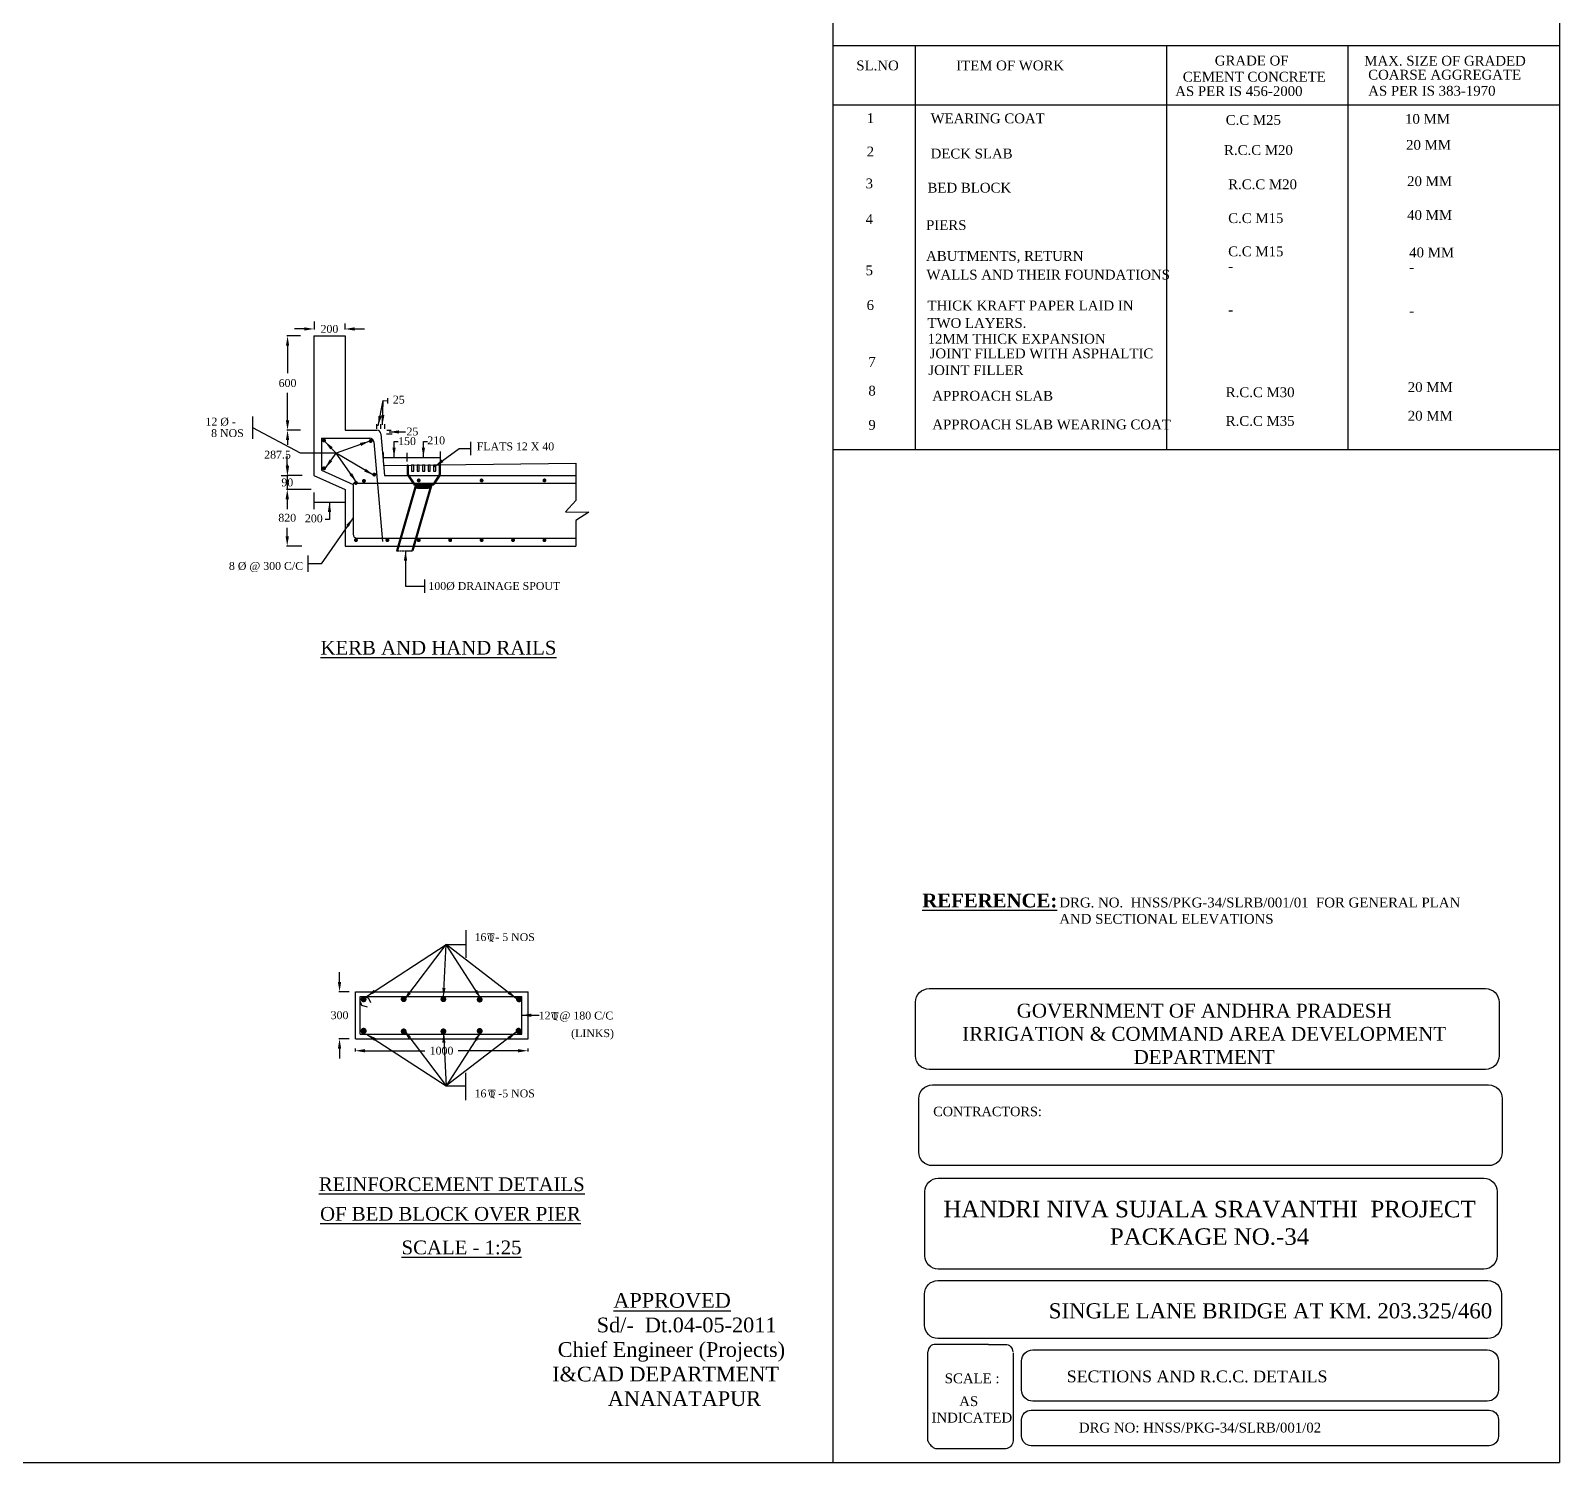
# Model space of a CAD drawing. Header units: millimetres. Extents: x 455 to 1347, y 855 to 1915.
# Drawn here: x 955.6 to 1344.9, y 854.6 to 1219.1 of the extents above; entities that cross this region are included whole.
import ezdxf

# ---------------------------------------------------------------- set-up
doc = ezdxf.new("R2010")
doc.units = ezdxf.units.MM
doc.linetypes.add('DASHED', pattern=[0.75, 0.5, -0.25])
doc.layers.add('SHEET', color=3, linetype='Continuous')
doc.styles.add('ROMANS', font='romans')
doc.styles.get("Standard").update_dxf_attribs({"font": 'times.ttf'})
doc.dimstyles.get("Standard").update_dxf_attribs({"dimtxt": 2, "dimasz": 2.5, "dimexe": 0.18, "dimexo": 0.18, "dimgap": 1.5, "dimtad": 0, "dimtih": 1, "dimtoh": 1, "dimdec": 0, "dimlfac": 100, "dimzin": 0, "dimdsep": 46, "dimtxsty": 'ROMANS', "dimcen": 0.09, "dimadec": 0, "dimazin": 0, "dimtfac": 1, "dimtdec": 0, "dimtofl": 0, "dimtmove": 1, "dimatfit": 1, "dimfxl": 1, "dimtolj": 1, "dimtzin": 0, "dimarcsym": 0})

# ---------------------------------------------------------------- blocks, each defined once
blk = doc.blocks.new('*D64')
at = {"color": 0, "lineweight": -2, "transparency": 16777216}
for p, q in [((1020.99, 1108.35), (1020.99, 1110.85)), ((1019.42, 1105.85), (1021.17, 1105.85)), ((1020.99, 1105.85), (1020.99, 1102.25)), ((1027.06, 1102.25), (1020.81, 1102.25)), ((1020.99, 1099.75), (1020.99, 1097.25))]:
    blk.add_line(p, q, dxfattribs=at)
at = {"color": 0, "transparency": 16777216}
for points in [[(1020.58, 1108.35), (1021.41, 1108.35), (1020.99, 1105.85)], [(1020.58, 1099.75), (1021.41, 1099.75), (1020.99, 1102.25)]]:
    blk.add_solid(points, dxfattribs=at)
at = {"layer": 'Defpoints', "color": 0, "transparency": 16777216}
for p in [(1019.24, 1105.85), (1020.99, 1102.25), (1027.24, 1102.25)]:
    blk.add_point(p, dxfattribs=at)
at = {"color": 0, "transparency": 16777216, "insert": (1020.99, 1104.05), "char_height": 2, "attachment_point": 5}
blk.add_mtext('\\A1;90', dxfattribs=at)
blk = doc.blocks.new('*D65')
at = {"color": 0, "lineweight": -2, "transparency": 16777216}
for p, q in [((1024.7, 1102.25), (1020.79, 1102.25)), ((1020.97, 1099.75), (1020.97, 1097.56)), ((1020.97, 1090.35), (1020.97, 1092.53)), ((1024.7, 1087.85), (1020.79, 1087.85))]:
    blk.add_line(p, q, dxfattribs=at)
at = {"color": 0, "transparency": 16777216}
for points in [[(1020.55, 1099.75), (1021.39, 1099.75), (1020.97, 1102.25)], [(1020.55, 1090.35), (1021.39, 1090.35), (1020.97, 1087.85)]]:
    blk.add_solid(points, dxfattribs=at)
at = {"layer": 'Defpoints', "color": 0, "transparency": 16777216}
for p in [(1024.88, 1102.25), (1020.97, 1087.85), (1024.88, 1087.85)]:
    blk.add_point(p, dxfattribs=at)
at = {"color": 0, "transparency": 16777216, "insert": (1020.97, 1095.05), "char_height": 2, "attachment_point": 5}
blk.add_mtext('\\A1;820', dxfattribs=at)
blk = doc.blocks.new('*D68')
at = {"color": 0, "lineweight": -2, "transparency": 16777216}
for p, q in [((1027.79, 1145), (1027.79, 1142.95)), ((1035.64, 1144.49), (1035.64, 1142.95)), ((1025.29, 1143.13), (1022.79, 1143.13)), ((1038.14, 1143.13), (1040.64, 1143.13))]:
    blk.add_line(p, q, dxfattribs=at)
at = {"color": 0, "transparency": 16777216}
for points in [[(1025.29, 1143.55), (1025.29, 1142.71), (1027.79, 1143.13)], [(1038.14, 1143.55), (1038.14, 1142.71), (1035.64, 1143.13)]]:
    blk.add_solid(points, dxfattribs=at)
at = {"layer": 'Defpoints', "color": 0, "transparency": 16777216}
for p in [(1027.79, 1145.18), (1035.64, 1144.67), (1035.64, 1143.13)]:
    blk.add_point(p, dxfattribs=at)
at = {"color": 0, "transparency": 16777216, "insert": (1031.72, 1143.13), "char_height": 2, "attachment_point": 5}
blk.add_mtext('\\A1;200', dxfattribs=at)
blk = doc.blocks.new('*D69')
at = {"color": 0, "lineweight": -2, "transparency": 16777216}
for p, q in [((1024.37, 1141.35), (1020.87, 1141.35)), ((1021.05, 1138.85), (1021.05, 1131.86)), ((1021.05, 1119.85), (1021.05, 1126.83)), ((1024.37, 1117.35), (1020.87, 1117.35))]:
    blk.add_line(p, q, dxfattribs=at)
at = {"color": 0, "transparency": 16777216}
for points in [[(1020.64, 1138.85), (1021.47, 1138.85), (1021.05, 1141.35)], [(1020.64, 1119.85), (1021.47, 1119.85), (1021.05, 1117.35)]]:
    blk.add_solid(points, dxfattribs=at)
at = {"layer": 'Defpoints', "color": 0, "transparency": 16777216}
for p in [(1021.05, 1141.35), (1024.55, 1141.35), (1024.55, 1117.35)]:
    blk.add_point(p, dxfattribs=at)
at = {"color": 0, "transparency": 16777216, "insert": (1021.05, 1129.35), "char_height": 2, "attachment_point": 5}
blk.add_mtext('\\A1;600', dxfattribs=at)
blk = doc.blocks.new('*D70')
at = {"color": 0, "lineweight": -2, "transparency": 16777216}
for p, q in [((1024.37, 1117.35), (1020.87, 1117.35)), ((1021.05, 1114.85), (1021.05, 1113.62)), ((1024.74, 1105.85), (1020.87, 1105.85)), ((1021.05, 1108.35), (1021.05, 1108.58))]:
    blk.add_line(p, q, dxfattribs=at)
at = {"color": 0, "transparency": 16777216}
for points in [[(1020.64, 1114.85), (1021.47, 1114.85), (1021.05, 1117.35)], [(1020.64, 1108.35), (1021.47, 1108.35), (1021.05, 1105.85)]]:
    blk.add_solid(points, dxfattribs=at)
at = {"layer": 'Defpoints', "color": 0, "transparency": 16777216}
for p in [(1024.55, 1117.35), (1021.05, 1105.85), (1024.92, 1105.85)]:
    blk.add_point(p, dxfattribs=at)
at = {"color": 0, "transparency": 16777216, "insert": (1018.5, 1111.1), "char_height": 2, "attachment_point": 5}
blk.add_mtext('\\A1;287.5', dxfattribs=at)
blk = doc.blocks.new('*D73')
at = {"color": 0, "lineweight": -2, "transparency": 16777216}
for p, q in [((1038.29, 959.93), (1038.29, 959.19)), ((1040.79, 959.37), (1056.03, 959.37)), ((1079.73, 959.37), (1064.49, 959.37)), ((1082.23, 959.93), (1082.23, 959.19))]:
    blk.add_line(p, q, dxfattribs=at)
at = {"color": 0, "transparency": 16777216}
for points in [[(1040.79, 959.79), (1040.79, 958.95), (1038.29, 959.37)], [(1079.73, 959.79), (1079.73, 958.95), (1082.23, 959.37)]]:
    blk.add_solid(points, dxfattribs=at)
at = {"layer": 'Defpoints', "color": 0, "transparency": 16777216}
for p in [(1038.29, 960.11), (1038.29, 959.37), (1082.23, 960.11)]:
    blk.add_point(p, dxfattribs=at)
at = {"color": 0, "transparency": 16777216, "insert": (1060.26, 959.37), "char_height": 2, "attachment_point": 5}
blk.add_mtext('\\A1;1000', dxfattribs=at)
blk = doc.blocks.new('*D74')
at = {"color": 0, "lineweight": -2, "transparency": 16777216}
for p, q in [((1034.29, 976.9), (1034.29, 979.4)), ((1036.73, 974.4), (1034.11, 974.4)), ((1036.73, 962.4), (1034.11, 962.4)), ((1034.29, 959.9), (1034.29, 957.4))]:
    blk.add_line(p, q, dxfattribs=at)
at = {"color": 0, "transparency": 16777216}
for points in [[(1033.87, 976.9), (1034.71, 976.9), (1034.29, 974.4)], [(1033.87, 959.9), (1034.71, 959.9), (1034.29, 962.4)]]:
    blk.add_solid(points, dxfattribs=at)
at = {"layer": 'Defpoints', "color": 0, "transparency": 16777216}
for p in [(1034.29, 974.4), (1036.91, 974.4), (1036.91, 962.4)]:
    blk.add_point(p, dxfattribs=at)
at = {"color": 0, "transparency": 16777216, "insert": (1034.29, 968.4), "char_height": 2, "attachment_point": 5}
blk.add_mtext('\\A1;300', dxfattribs=at)

msp = doc.modelspace()

# ---------------------------------------------------------------- hatches: boundary and pattern name
h = msp.add_hatch()
h.set_pattern_fill('LINE', color=256, scale=0.05, angle=45, style=0)
h.set_pattern_definition([(45, (1010.71965, 1103.94533), (-0.1122532, 0.1122532), [])])
h.paths.add_polyline_path([(1054.49719, 1103.70956), (1054.18048, 1102.61284), (1056.83495, 1102.61284), (1057.1427, 1103.67852)])

# ---------------------------------------------------------------- linework, layer by layer
for p, q in [((1344.88122, 1444.55897), (1344.88122, 854.55897)), ((1159.88122, 1293.07214), (1159.88122, 854.55897)), ((1159.88122, 1215.28484), (1344.88122, 1215.28484)), ((1180.86132, 1215.28484), (1180.86132, 1112.44251)), ((1244.83935, 1215.28484), (1244.83935, 1112.44251)), ((1291.04074, 1215.28484), (1291.04074, 1112.44251)), ((1159.88122, 1200.15865), (1344.88122, 1200.15865)), ((1027.73769, 1141.34702), (1027.73769, 1105.84702)), ((1027.73769, 1141.34702), (1035.73769, 1141.34702)), ((1035.73769, 1141.34702), (1035.73769, 1117.34702)), ((1046.60944, 1124.16054), (1046.60944, 1125.55158)), ((1012.24325, 1115.13017), (1012.24325, 1120.82068)), ((1024.31991, 1111.52395), (1012.24325, 1117.97542)), ((1035.73769, 1117.34702), (1043.82087, 1117.34702)), ((1043.73769, 1118.89655), (1043.73769, 1117.68011)), ((1043.73769, 1118.89655), (1043.73769, 1117.68011)), ((1044.73769, 1118.89655), (1044.73769, 1117.68011)), ((1044.73769, 1118.89655), (1044.73769, 1117.68011)), ((1045.73769, 1118.89655), (1045.73769, 1117.68011)), ((1045.73769, 1118.89655), (1045.73769, 1117.68011)), ((1046.33089, 1117.34702), (1047.44509, 1117.34702)), ((1029.73769, 1115.34702), (1035.73769, 1115.34702)), ((1029.73769, 1115.34702), (1029.73769, 1107.14019)), ((1035.73769, 1115.34702), (1041.98724, 1115.34702)), ((1042.98348, 1114.43365), (1045.19101, 1089.04702)), ((1044.81712, 1116.43365), (1045.73769, 1105.84702)), ((1046.24252, 1116.43365), (1047.66793, 1116.43365)), ((1067.71515, 1110.9954), (1067.71515, 1114.35584)), ((1033.45712, 1111.52395), (1024.31991, 1111.52395)), ((1045.45079, 1109.14635), (1045.45079, 1111.70411)), ((1045.45079, 1110.42523), (1059.99035, 1110.42523)), ((1051.52355, 1109.37385), (1051.52355, 1111.61618)), ((1059.99035, 1108.47268), (1059.99035, 1111.96792)), ((1159.88122, 1112.44251), (1344.88122, 1112.44251)), ((1027.73769, 1105.84702), (1035.73769, 1102.24702)), ((1029.73769, 1107.14019), (1037.73769, 1103.54019)), ((1045.5203, 1108.34702), (1094.41372, 1108.92759)), ((1045.73769, 1105.84702), (1094.41372, 1105.84702)), ((1051.79447, 1108.41846), (1051.52308, 1108.41846)), ((1051.53673, 1108.47057), (1051.53673, 1106.118)), ((1051.60135, 1105.9), (1053.08818, 1103.61257)), ((1051.77673, 1108.47057), (1051.77673, 1106.07057)), ((1051.77673, 1106.07057), (1053.33673, 1103.67057)), ((1059.69673, 1106.07057), (1058.13673, 1103.67057)), ((1059.87211, 1105.9), (1058.38528, 1103.61257)), ((1059.99035, 1108.47268), (1059.66469, 1108.47268)), ((1059.69673, 1108.47057), (1059.69673, 1106.07057)), ((1059.93673, 1108.47057), (1059.93673, 1108.47057)), ((1059.93673, 1108.47057), (1059.93673, 1106.07057)), ((1059.93673, 1108.47057), (1059.93673, 1106.118)), ((1094.41372, 1108.92759), (1094.41372, 1099.41938)), ((1035.73769, 1102.24702), (1035.73769, 1087.84702)), ((1037.73769, 1103.85035), (1094.41372, 1103.85035)), ((1037.73769, 1103.54019), (1037.73769, 1090.8437)), ((1053.64569, 1103.43057), (1048.7989, 1086.64702)), ((1053.90823, 1103.44377), (1049.05762, 1086.64702)), ((1057.55592, 1103.41768), (1052.71285, 1086.64702)), ((1057.80248, 1103.41493), (1052.9602, 1086.64702)), ((1053.33673, 1103.67057), (1054.49719, 1103.70956)), ((1053.42356, 1103.43057), (1054.17076, 1103.47294)), ((1054.17076, 1103.47294), (1053.92237, 1102.61284)), ((1054.18048, 1102.61284), (1053.92237, 1102.61284)), ((1054.49719, 1103.70956), (1054.18048, 1102.61284)), ((1054.18048, 1102.61284), (1056.83495, 1102.61284)), ((1054.49719, 1103.70956), (1057.1427, 1103.67852)), ((1057.1427, 1103.67852), (1056.83495, 1102.61284)), ((1057.12408, 1102.61284), (1056.83495, 1102.61284)), ((1057.3573, 1103.42043), (1057.12408, 1102.61284)), ((1058.13673, 1103.67057), (1057.1427, 1103.67852)), ((1057.3573, 1103.42043), (1058.0499, 1103.43057)), ((1027.70828, 1101.48794), (1027.70828, 1097.28249)), ((1027.70828, 1099.06172), (1035.73769, 1099.06172)), ((1094.41372, 1099.41938), (1091.81706, 1096.56237)), ((1091.81706, 1096.56237), (1097.72278, 1096.50088)), ((1097.72278, 1096.50088), (1094.41372, 1094.40312)), ((1094.41372, 1094.40312), (1094.41372, 1087.84702)), ((1035.73769, 1087.84702), (1094.41372, 1087.84702)), ((1038.73769, 1089.8437), (1094.41372, 1089.8437)), ((1026.27652, 1081.29549), (1026.27652, 1085.44662)), ((1055.98468, 1075.94768), (1055.98468, 1079.30811)), ((1066.44888, 990.04926), (1066.44888, 983.05379)), ((1061.46554, 986.39268), (1066.41271, 986.39268)), ((1038.33555, 962.39814), (1038.33555, 974.39814)), ((1038.3419, 974.39814), (1082.33555, 974.39814)), ((1038.3419, 962.39814), (1038.3419, 974.39814)), ((1039.5419, 973.19814), (1080.73312, 973.19814)), ((1039.5419, 963.59814), (1039.5419, 973.19814)), ((1040.71568, 973.19814), (1041.62541, 972.76409)), ((1080.73312, 963.59814), (1080.73312, 973.19814)), ((1082.33555, 962.39814), (1082.33555, 974.39814)), ((1039.5419, 971.9067), (1039.91967, 970.99765)), ((1039.91967, 970.99765), (1041.30494, 970.58445)), ((1041.62541, 972.76409), (1042.20433, 971.61745)), ((1038.3419, 962.39814), (1082.33555, 962.39814)), ((1039.5419, 963.59814), (1080.73312, 963.59814)), ((1040.33555, 962.39814), (1070.33555, 962.39814)), ((1066.44888, 946.74702), (1066.44888, 953.74249)), ((1061.46554, 950.4036), (1066.41271, 950.4036)), ((1199.48062, 884.62221), (1186.04056, 884.62221)), ((1184.10874, 860.01113), (1184.10874, 882.69039)), ((1205.76498, 882.48141), (1205.76498, 860.07181)), ((1203.92259, 858.04739), (1186.04056, 858.04739)), ((454.88122, 854.55897), (1344.88122, 854.55897))]:
    msp.add_line(p, q)
at = {"linetype": 'DASHED', "ltscale": 0.1}
msp.add_line((1048.7989, 1086.64702), (1052.9602, 1086.64702), dxfattribs=at)
for points, const_width in [([(1030.09845, 1114.73128, 1), (1030.59845, 1114.73128, 1)], 0.5), ([(1041.96633, 1114.60907, 1), (1042.46633, 1114.60907, 1)], 0.5), ([(1030.09845, 1107.6427, 1), (1030.59845, 1107.6427, 1)], 0.5), ([(1042.88395, 1106.05388, 1), (1043.38395, 1106.05388, 1)], 0.5), ([(1038.21088, 1103.92959, 1), (1038.71088, 1103.92959, 1)], 0.5), ([(1040.25344, 1104.43711, -1), (1040.75344, 1104.43711, -1)], 0.5), ([(1054.21088, 1104.56779, -1), (1054.71088, 1104.56779, -1)], 0.5), ([(1070.21088, 1104.56779, -1), (1070.71088, 1104.56779, -1)], 0.5), ([(1086.21088, 1104.56779, -1), (1086.71088, 1104.56779, -1)], 0.5), ([(1038.21088, 1089.36216, -1), (1038.71088, 1089.36216, -1)], 0.5), ([(1046.21088, 1089.36216, -1), (1046.71088, 1089.36216, -1)], 0.5), ([(1054.21088, 1089.36216, -1), (1054.71088, 1089.36216, -1)], 0.5), ([(1062.21088, 1089.36216, -1), (1062.71088, 1089.36216, -1)], 0.5), ([(1070.21088, 1089.36216, -1), (1070.71088, 1089.36216, -1)], 0.5), ([(1078.21088, 1089.36216, -1), (1078.71088, 1089.36216, -1)], 0.5), ([(1086.21088, 1089.36216, -1), (1086.71088, 1089.36216, -1)], 0.5), ([(1040.04652, 972.45523, 1), (1040.79652, 972.45523, 1)], 0.75), ([(1050.244, 972.49922, 1), (1050.994, 972.49922, 1)], 0.75), ([(1060.35792, 972.49922, 1), (1061.10792, 972.49922, 1)], 0.75), ([(1069.59994, 972.39088, 1), (1070.34994, 972.39088, 1)], 0.75), ([(1079.61504, 972.45523, 1), (1080.36504, 972.45523, 1)], 0.75), ([(1040.04652, 964.47761, 1), (1040.79652, 964.47761, 1)], 0.75), ([(1040.04652, 964.34105, -1), (1040.79652, 964.34105, -1)], 0.75), ([(1050.244, 964.29706, -1), (1050.994, 964.29706, -1)], 0.75), ([(1060.35792, 964.29706, -1), (1061.10792, 964.29706, -1)], 0.75), ([(1069.59994, 964.4054, -1), (1070.34994, 964.4054, -1)], 0.75), ([(1079.47834, 964.47761, 1), (1080.22834, 964.47761, 1)], 0.75), ([(1079.61504, 964.34105, -1), (1080.36504, 964.34105, -1)], 0.75)]:
    msp.add_lwpolyline(points, format="xyb", close=True, dxfattribs=dict(const_width=const_width))
for points in [[(1053.1933, 1108.43242), (1052.62746, 1108.43242), (1052.62746, 1106.90633), (1053.1933, 1106.90633)], [(1054.5933, 1108.43242), (1054.02746, 1108.43242), (1054.02746, 1106.90633), (1054.5933, 1106.90633)], [(1055.9933, 1108.43242), (1055.42746, 1108.43242), (1055.42746, 1106.90633), (1055.9933, 1106.90633)], [(1057.3933, 1108.43242), (1056.82746, 1108.43242), (1056.82746, 1106.90633), (1057.3933, 1106.90633)], [(1058.7933, 1108.43242), (1058.22746, 1108.43242), (1058.22746, 1106.90633), (1058.7933, 1106.90633)]]:
    msp.add_lwpolyline(points, close=True)
for points in [[(1184.4021, 975.18196), (1326.03927, 975.18196, -0.414213562), (1329.50351, 971.71772), (1329.50351, 958.09451, -0.414213562), (1326.03927, 954.63027), (1184.4021, 954.63027, -0.414213562), (1180.93786, 958.09451), (1180.93786, 971.71772, -0.414213562)], [(1185.22294, 950.66199), (1326.86011, 950.66199, -0.414213562), (1330.32435, 947.19775), (1330.32435, 933.57453, -0.414213562), (1326.86011, 930.11029), (1185.22294, 930.11029, -0.414213562), (1181.7587, 933.57453), (1181.7587, 947.19775, -0.414213562)], [(1186.73473, 926.90187), (1325.62938, 926.90187, -0.414213562), (1329.02654, 923.50471), (1329.02654, 907.16831, -0.414213562), (1325.62938, 903.77115), (1186.73473, 903.77115, -0.414213562), (1183.33757, 907.16831), (1183.33757, 923.50471, -0.414213562)], [(1186.62505, 900.84589), (1326.67716, 900.84589, -0.414213562), (1330.10263, 897.42042), (1330.10263, 889.54218, -0.414213562), (1326.67716, 886.11671), (1186.62505, 886.11671, -0.414213562), (1183.19958, 889.54218), (1183.19958, 897.42042, -0.414213562)], [(1210.76736, 883.21576), (1326.5129, 883.21576, -0.414213562), (1329.34387, 880.38479), (1329.34387, 872.97362, -0.414213562), (1326.5129, 870.14265), (1210.76736, 870.14265, -0.414213562), (1207.93639, 872.97362), (1207.93639, 880.38479, -0.414213562)], [(1210.35615, 867.85739), (1326.95098, 867.85739, -0.414213562), (1329.3573, 865.45106), (1329.3573, 861.2185, -0.414213562), (1326.95098, 858.81218), (1210.35615, 858.81218, -0.414213562), (1207.94982, 861.2185), (1207.94982, 865.45106, -0.414213562)]]:
    msp.add_lwpolyline(points, format="xyb", close=True)
for points in [[(1199.48062, 884.62221), (1203.7647, 884.62221, -0.414213562), (1205.69652, 882.69039)], [(1205.76412, 860.08689, -0.368140093), (1203.8673, 858.04049)]]:
    msp.add_lwpolyline(points, format="xyb")
for centre, radius, start, end in [((1043.82087, 1116.34702), 1, 4.9697407, 90), ((1041.98724, 1114.34702), 1, 4.9697407, 90), ((1051.93673, 1106.118), 0.4, 180, 213.0238676), ((1059.53673, 1106.118), 0.4, 326.9761324, 0), ((1053.42356, 1103.83057), 0.4, 213.0238676, 270), ((1058.0499, 1103.83057), 0.4, 270, 326.9761324), ((1038.73769, 1090.8437), 1, 180, 270), ((1186.04056, 882.69039), 1.93182, 90, 180), ((1187.25088, 861.22065), 3.36689, 200.3157406, 249.7662947)]:
    msp.add_arc(centre, radius, start, end)
at = {"layer": 'Defpoints', "linetype": 'ByBlock'}
for p in [(1051.57051, 1108.4395), (1057.3933, 1108.43242), (1058.22746, 1108.43242), (1059.93673, 1108.47057), (1059.93673, 1108.47057), (1059.93673, 1106.07057), (1056.61784, 1102.61284)]:
    msp.add_point(p, dxfattribs=at)

# ---------------------------------------------------------------- texts
for s, height, p in [('SL.NO', 2.5, (1165.86354, 1208.96628)), ('ITEM OF WORK', 2.5, (1191.28951, 1208.96628)), ('GRADE OF', 2.5, (1257.1351, 1210.20591)), ('MAX. SIZE OF GRADED', 2.5, (1295.19871, 1210.1615)), ('CEMENT CONCRETE', 2.5, (1248.99106, 1206.09955)), ('COARSE AGGREGATE', 2.5, (1296.19882, 1206.61971)), ('AS PER IS 456-2000', 2.5, (1247.06151, 1202.42987)), ('AS PER IS 383-1970', 2.5, (1296.19882, 1202.51852)), ('1', 2.5, (1168.50086, 1195.55016)), ('WEARING COAT', 2.5, (1184.78181, 1195.49141)), ('C.C M25', 2.5, (1259.91864, 1195.09619)), ('10 MM', 2.5, (1305.57811, 1195.35967)), ('20 MM', 2.5, (1305.84179, 1188.74357)), ('2', 2.5, (1168.49457, 1187.04337)), ('DECK SLAB', 2.5, (1184.78177, 1186.53307)), ('R.C.C M20', 2.5, (1259.49083, 1187.42617)), ('3', 2.5, (1168.23089, 1178.93651)), ('BED BLOCK ', 2.5, (1183.9906, 1177.8382)), ('R.C.C M20', 2.5, (1260.54553, 1178.70222)), ('20 MM', 2.5, (1306.10546, 1179.49267)), ('4', 2.5, (1168.23089, 1169.84123)), ('C.C M15', 2.5, (1260.54553, 1170.09435)), ('40 MM', 2.5, (1306.10546, 1170.8848)), ('PIERS', 2.5, (1183.62603, 1168.32321)), ('C.C M15', 2.5, (1260.54553, 1161.62676)), ('40 MM', 2.5, (1306.63281, 1161.36328)), ('ABUTMENTS, RETURN ', 2.5, (1183.62603, 1160.46417)), ('5', 2.5, (1168.23089, 1156.80803)), ('WALLS AND THEIR FOUNDATIONS', 2.5, (1183.72693, 1155.70796)), ('-', 2.5, (1260.54553, 1157.86623)), ('-', 2.5, (1306.63281, 1157.60275)), ('6', 2.5, (1168.49457, 1147.96706)), ('THICK KRAFT PAPER LAID IN ', 2.5, (1183.9906, 1147.84658)), ('TWO LAYERS.', 2.5, (1183.9906, 1143.39521)), ('-', 2.5, (1260.54553, 1146.79308)), ('-', 2.5, (1306.63281, 1146.5296)), ('12MM THICK EXPANSION', 2.5, (1184.01345, 1139.38611)), ('JOINT FILLED WITH ASPHALTIC', 2.5, (1184.53533, 1135.65289)), ('7', 2.5, (1168.92611, 1133.48102)), ('JOINT FILLER', 2.5, (1184.20708, 1131.40811)), ('20 MM', 2.5, (1306.27333, 1127.08403)), ('8', 2.5, (1168.92611, 1126.17307)), ('APPROACH SLAB', 2.5, (1185.21331, 1124.87352)), ('R.C.C M30', 2.5, (1259.92237, 1125.76662)), ('20 MM', 2.5, (1306.27333, 1119.77608)), ('12 %%C -', 2, (1000.16286, 1118.53185)), ('8 NOS ', 2, (1001.58746, 1115.61775)), ('9', 2.5, (1168.92611, 1117.46272)), ('APPROACH SLAB WEARING COAT', 2.5, (1185.21331, 1117.56557)), ('R.C.C M35', 2.5, (1259.92237, 1118.45867)), ('FLATS 12 X 40', 2, (1069.21794, 1112.23126)), ('8 %%C @ 300 C/C', 2, (1006.1269, 1081.78967)), ('100%%C DRAINAGE SPOUT', 2, (1056.91423, 1076.70147)), ('%%UKERB AND HAND RAILS', 3.5, (1029.44621, 1060.22656)), (' 16   - 5 NOS', 2, (1067.90948, 987.29883)), ('T ', 2, (1071.87399, 987.23843)), ('Q', 1.5, (1071.9761, 987.46283)), ('12   @ 180 C/C', 2, (1085.00429, 967.3339)), ('T ', 2, (1088.17672, 967.21417)), ('Q', 1.5, (1088.27883, 967.43857)), ('(LINKS)', 2, (1093.2501, 962.84636)), (' 16    -5 NOS', 2, (1067.90948, 947.49745)), ('T ', 2, (1072.15468, 947.42909)), ('Q', 1.5, (1072.25678, 947.65349)), ('%%UREINFORCEMENT DETAILS', 3.5, (1029.02074, 923.64044)), ('%%UOF BED BLOCK OVER PIER', 3.5, (1029.3347, 916.09881)), ('%%USCALE - 1:25', 3.5, (1050.08134, 907.54408)), ('SINGLE LANE BRIDGE AT KM. 203.325/460', 3.85, (1214.85739, 891.23254)), ('AS ', 2.5, (1192.06771, 868.90521)), ('INDICATED', 2.5, (1184.99727, 864.71211)), ('DRG NO: HNSS/PKG-34/SLRB/001/02', 2.5, (1222.52983, 862.17351))]:
    msp.add_text(s, height=height).set_placement(p)
at = {"linetype": 'ByBlock', "char_height": 2, "attachment_point": 5}
for s, insert in [('\\A1;25', (1049.37912, 1125.1291)), ('\\A1;25', (1052.85336, 1117.01183)), ('150', (1051.47793, 1114.55447)), ('210', (1058.89397, 1114.74206)), ('200', (1027.7419, 1094.88578))]:
    msp.add_mtext(s, dxfattribs=dict(at, insert=insert))
for s, insert, char_height, width, attachment_point in [('{\\fTimes New Roman|b1|i0|c0|p18;\\LREFERENCE:}', (1182.67108, 999.36252), 3.5, 92, 1), ('DRG. NO.  HNSS/PKG-34/SLRB/001/01  FOR GENERAL PLAN AND SECTIONAL ELEVATIONS ', (1217.55224, 998.36252), 2.5, 107.9720864, 1), ('HANDRI NIVA SUJALA SRAVANTHI  PROJECT\\PPACKAGE NO.-34', (1255.79827, 921.16213), 4.2, 180, 2), ('SCALE :', (1188.37712, 877.20826), 2.5, 25.272, 1)]:
    msp.add_mtext(s, dxfattribs=dict(insert=insert, char_height=char_height, width=width, attachment_point=attachment_point))
at = {"color": 0, "insert": (1065.77421, 897.68213), "char_height": 3.75, "width": 93.7685743, "attachment_point": 1}
msp.add_mtext('\\pt67.5;                           {\\LAPPROVED}\\P\\ptz;                        Sd/-  Dt.04-05-2011\\P                 Chief Engineer (Projects)\\P                I&CAD DEPARTMENT \\P                          ANANATAPUR', dxfattribs=at)
at = {"layer": 'SHEET'}
for s, insert, char_height, width, attachment_point in [('GOVERNMENT OF ANDHRA PRADESH\\PIRRIGATION & COMMAND AREA DEVELOPMENT DEPARTMENT', (1254.43204, 963.67017), 3.53871, 136.012937, 5), ('CONTRACTORS:', (1185.43546, 943.88305), 2.4063228, 35.8252135, 4), ('SECTIONS AND R.C.C. DETAILS ', (1219.44011, 877.95601), 3.0079035, 111.1817851, 1)]:
    msp.add_mtext(s, dxfattribs=dict(at, insert=insert, char_height=char_height, width=width, attachment_point=attachment_point))

# ---------------------------------------------------------------- dimensions: what is measured, and where the dimension line sits
for base, p1, p2, text, picture, middle in [((1035.64456, 1143.12955), (1027.78844, 1145.17724), (1035.64456, 1144.66532), '200', '*D68', (1031.7165, 1143.12955)), ((1038.28997, 959.36838), (1082.23367, 960.10759), (1038.28997, 960.10759), '1000', '*D73', (1060.26182, 959.36838))]:
    dim = msp.add_linear_dim(base=base, p1=p1, p2=p2, text=text, dimstyle='Standard', override={"dimscale": 1, "dimtxsty": 'Standard'})
    dim.commit()
    dim.dimension.update_dxf_attribs({"geometry": picture, "text_midpoint": middle})
for base, p1, p2, text, picture, middle in [((1021.05235, 1141.34702), (1024.55387, 1117.34702), (1024.55387, 1141.34702), '600', '*D69', (1021.05235, 1129.34702)), ((1020.96944, 1087.84702), (1024.87764, 1102.24702), (1024.87764, 1087.84702), '820', '*D65', (1020.96944, 1095.04702)), ((1034.29092, 974.39814), (1036.90953, 962.39814), (1036.90953, 974.39814), '300', '*D74', (1034.29092, 968.39814))]:
    dim = msp.add_linear_dim(base=base, p1=p1, p2=p2, angle=90, text=text, dimstyle='Standard', override={"dimscale": 1, "dimtxsty": 'Standard'})
    dim.commit()
    dim.dimension.update_dxf_attribs({"geometry": picture, "text_midpoint": middle})
for base, p1, p2, text, override, picture, middle in [((1021.05235, 1105.84702), (1024.55387, 1117.34702), (1024.91585, 1105.84702), '287.5', {"dimscale": 1, "dimtxsty": 'Standard', "dimtmove": 2}, '*D70', (1018.50066, 1111.09822)), ((1020.99276, 1102.24702), (1019.23681, 1105.84702), (1027.23681, 1102.24702), '90', {"dimscale": 1, "dimtxsty": 'Standard'}, '*D64', (1020.99276, 1104.04702))]:
    dim = msp.add_linear_dim(base=base, p1=p1, p2=p2, angle=90, text=text, dimstyle='Standard', override=override)
    dim.commit()
    dim.dimension.update_dxf_attribs({"geometry": picture, "text_midpoint": middle, "dimtype": 160})

# ---------------------------------------------------------------- leaders
for points in [[(1044.10248, 1118.45723), (1045.43953, 1124.9117)], [(1045.21669, 1118.73544), (1045.43953, 1124.9117), (1046.60944, 1124.85606)], [(1046.94887, 1116.90388), (1051.11527, 1116.90388)], [(1030.48723, 1114.52334), (1033.45712, 1111.52395)], [(1041.96973, 1114.56801), (1033.45712, 1111.52395)], [(1048.16915, 1110.42523), (1048.16915, 1114.49242), (1049.20177, 1114.49242)], [(1055.6369, 1110.42523), (1055.6369, 1114.49242), (1056.66952, 1114.49242)], [(1030.59845, 1107.6427), (1033.45712, 1111.52395)], [(1042.92587, 1105.91531), (1033.45712, 1111.52395), (1033.5806, 1111.52395)], [(1038.57457, 1104.15224), (1033.45712, 1111.52395)], [(1058.49513, 1108.1023), (1064.74685, 1112.67562), (1067.71515, 1112.67562)], [(1031.72298, 1099.06172), (1031.72298, 1094.61365), (1030.6222, 1094.61365)], [(1037.73769, 1095.03374), (1029.64059, 1083.37105), (1026.27652, 1083.37105)], [(1051.09266, 1086.64702), (1051.09266, 1077.62789), (1055.98468, 1077.62789)], [(1041.18822, 973.19814), (1061.46554, 986.39268)], [(1050.619, 972.12422), (1061.46554, 986.39268)], [(1060.73292, 972.87422), (1061.46554, 986.39268)], [(1079.29913, 972.69783), (1061.46554, 986.39268)], [(1070.31503, 972.54888), (1061.46554, 986.39268)], [(1080.60206, 968.39814), (1085.0991, 968.39814)], [(1041.18822, 963.59814), (1061.46554, 950.4036)], [(1050.619, 964.67206), (1061.46554, 950.4036)], [(1060.73292, 963.92206), (1061.46554, 950.4036)], [(1070.31503, 964.2474), (1061.46554, 950.4036)], [(1079.29913, 964.09846), (1061.46554, 950.4036)]]:
    msp.add_leader(points, dimstyle='Standard', override={"dimscale": 1, "dimtxsty": 'Standard'})

doc.saveas('drawing.dxf')
